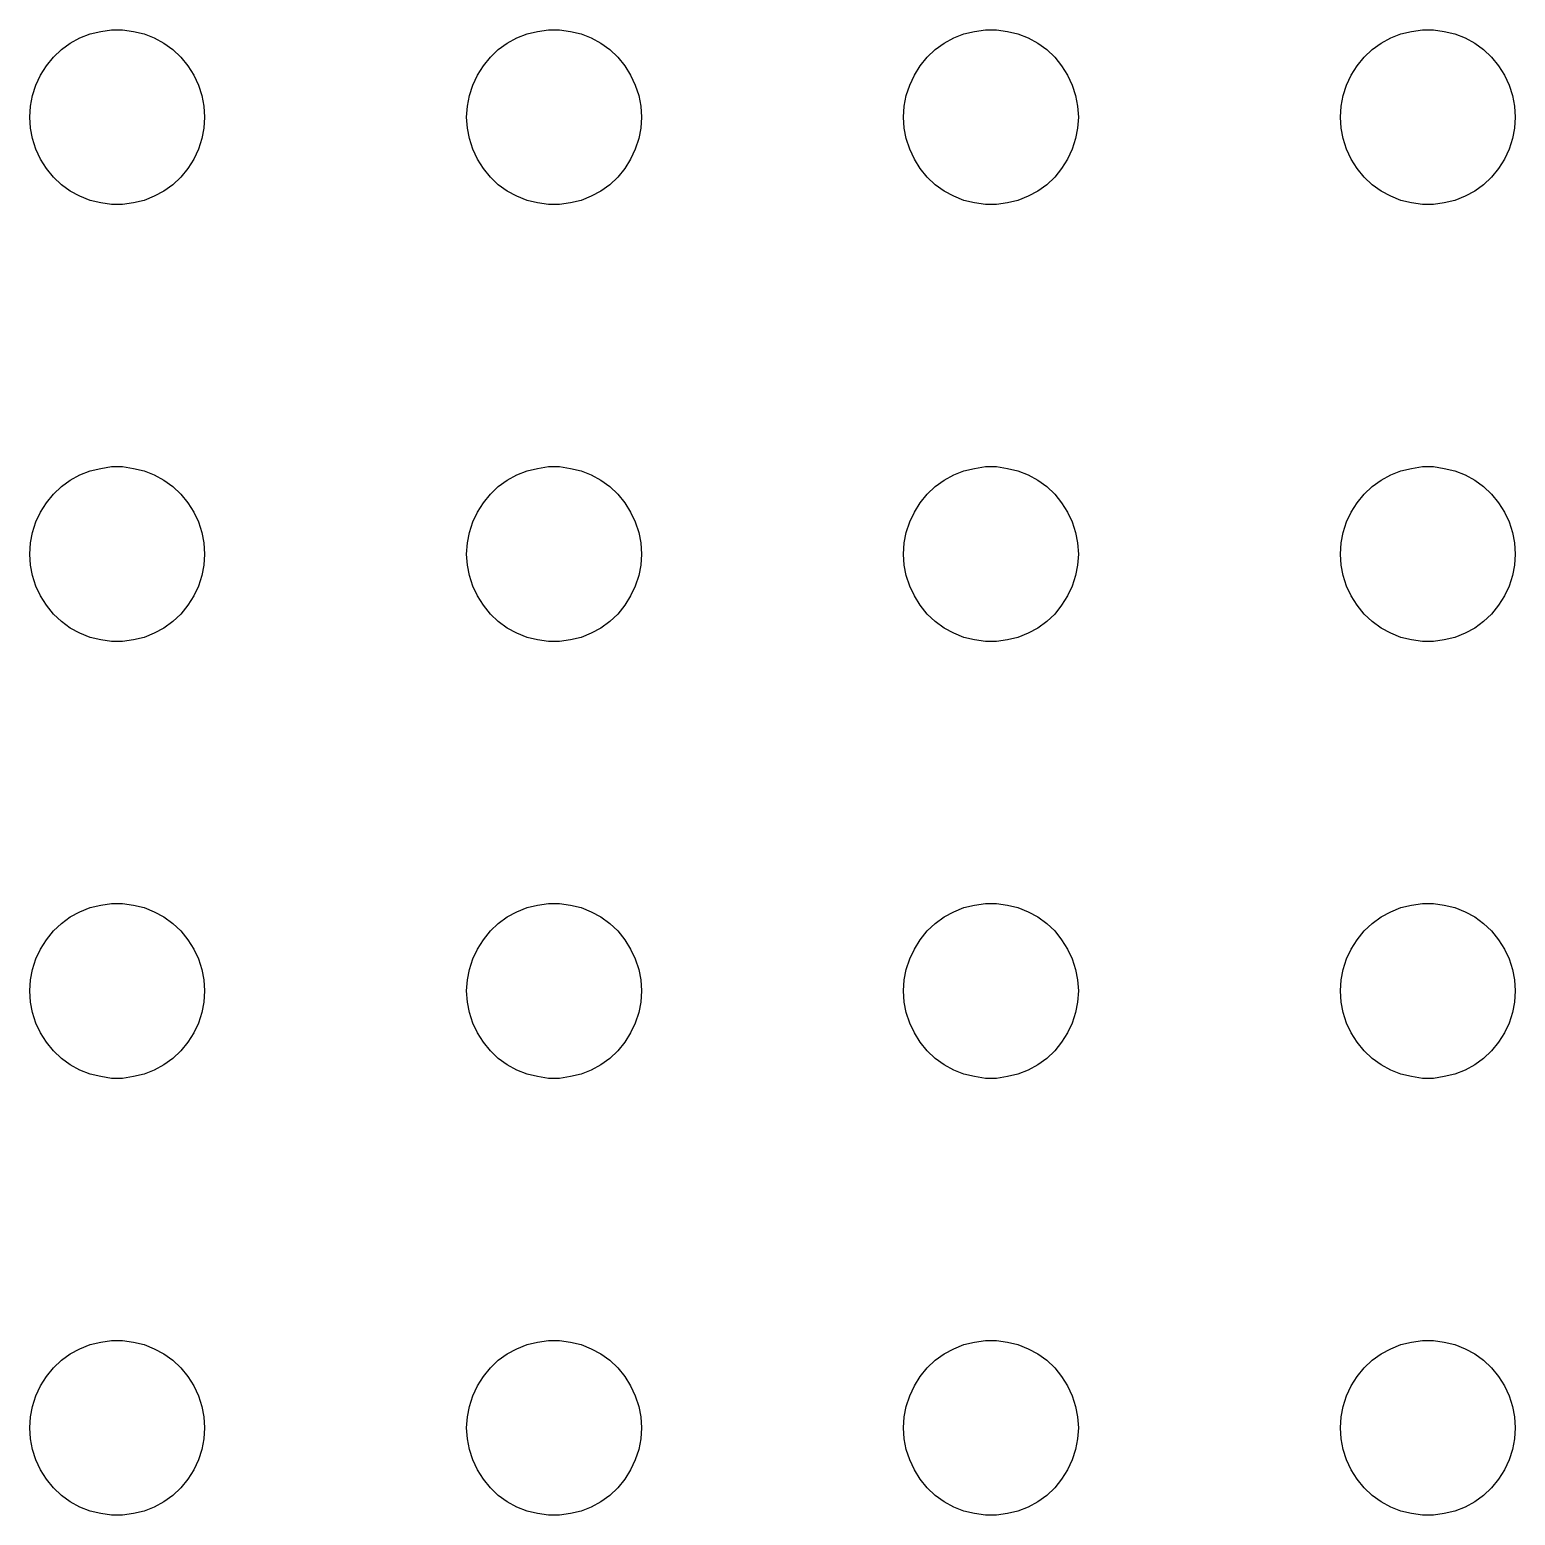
# Model space of a CAD drawing. Header units: metres. Extents: x -134 to 134, y 518 to 1078.
# Drawn here: x -31.5 to -6, y 1024.5 to 1050 of the extents above; entities that cross this region are included whole.
import ezdxf

# ---------------------------------------------------------------- set-up
doc = ezdxf.new("R2010")
doc.units = ezdxf.units.M

msp = doc.modelspace()

# ---------------------------------------------------------------- linework, layer by layer
for p, q in [((-30.8037, 1049.77), (-30.6387, 1049.86)), ((-30.6387, 1049.86), (-30.4635, 1049.93)), ((-30.4635, 1049.93), (-30.2811, 1049.97)), ((-30.2811, 1049.97), (-30.0942, 1050)), ((-30.0942, 1050), (-29.9058, 1050)), ((-29.9058, 1050), (-29.7189, 1049.97)), ((-29.7189, 1049.97), (-29.5365, 1049.93)), ((-29.5365, 1049.93), (-29.3613, 1049.86)), ((-29.3613, 1049.86), (-29.1963, 1049.77)), ((-23.3037, 1049.77), (-23.1387, 1049.86)), ((-23.1387, 1049.86), (-22.9635, 1049.93)), ((-22.9635, 1049.93), (-22.7811, 1049.97)), ((-22.7811, 1049.97), (-22.5942, 1050)), ((-22.5942, 1050), (-22.4058, 1050)), ((-22.4058, 1050), (-22.2189, 1049.97)), ((-22.2189, 1049.97), (-22.0365, 1049.93)), ((-22.0365, 1049.93), (-21.8613, 1049.86)), ((-21.8613, 1049.86), (-21.6963, 1049.77)), ((-15.8037, 1049.77), (-15.6387, 1049.86)), ((-15.6387, 1049.86), (-15.4635, 1049.93)), ((-15.4635, 1049.93), (-15.2811, 1049.97)), ((-15.2811, 1049.97), (-15.0942, 1050)), ((-15.0942, 1050), (-14.9058, 1050)), ((-14.9058, 1050), (-14.7189, 1049.97)), ((-14.7189, 1049.97), (-14.5365, 1049.93)), ((-14.5365, 1049.93), (-14.3613, 1049.86)), ((-14.3613, 1049.86), (-14.1963, 1049.77)), ((-8.30373, 1049.77), (-8.13866, 1049.86)), ((-8.13866, 1049.86), (-7.96352, 1049.93)), ((-7.96352, 1049.93), (-7.78107, 1049.97)), ((-7.78107, 1049.97), (-7.59418, 1050)), ((-7.59418, 1050), (-7.40581, 1050)), ((-7.40581, 1050), (-7.21892, 1049.97)), ((-7.21892, 1049.97), (-7.03647, 1049.93)), ((-7.03647, 1049.93), (-6.86133, 1049.86)), ((-6.86133, 1049.86), (-6.69626, 1049.77)), ((-31.0934, 1049.53), (-30.9561, 1049.66)), ((-30.9561, 1049.66), (-30.8037, 1049.77)), ((-29.1963, 1049.77), (-29.0439, 1049.66)), ((-29.0439, 1049.66), (-28.9065, 1049.53)), ((-23.5934, 1049.53), (-23.4561, 1049.66)), ((-23.4561, 1049.66), (-23.3037, 1049.77)), ((-21.6963, 1049.77), (-21.5439, 1049.66)), ((-21.5439, 1049.66), (-21.4065, 1049.53)), ((-16.0934, 1049.53), (-15.9561, 1049.66)), ((-15.9561, 1049.66), (-15.8037, 1049.77)), ((-14.1963, 1049.77), (-14.0439, 1049.66)), ((-14.0439, 1049.66), (-13.9065, 1049.53)), ((-8.59344, 1049.53), (-8.45613, 1049.66)), ((-8.45613, 1049.66), (-8.30373, 1049.77)), ((-6.69626, 1049.77), (-6.54385, 1049.66)), ((-6.54385, 1049.66), (-6.40654, 1049.53)), ((-31.3145, 1049.22), (-31.2135, 1049.38)), ((-31.2135, 1049.38), (-31.0934, 1049.53)), ((-28.9065, 1049.53), (-28.7865, 1049.38)), ((-28.7865, 1049.38), (-28.6855, 1049.22)), ((-23.8145, 1049.22), (-23.7135, 1049.38)), ((-23.7135, 1049.38), (-23.5934, 1049.53)), ((-21.4065, 1049.53), (-21.2865, 1049.38)), ((-21.2865, 1049.38), (-21.1855, 1049.22)), ((-16.3145, 1049.22), (-16.2135, 1049.38)), ((-16.2135, 1049.38), (-16.0934, 1049.53)), ((-13.9065, 1049.53), (-13.7865, 1049.38)), ((-13.7865, 1049.38), (-13.6855, 1049.22)), ((-8.81445, 1049.22), (-8.71352, 1049.38)), ((-8.71352, 1049.38), (-8.59344, 1049.53)), ((-6.40654, 1049.53), (-6.28647, 1049.38)), ((-6.28647, 1049.38), (-6.18553, 1049.22)), ((-31.3947, 1049.05), (-31.3145, 1049.22)), ((-28.6855, 1049.22), (-28.6053, 1049.05)), ((-23.8947, 1049.05), (-23.8145, 1049.22)), ((-21.1855, 1049.22), (-21.1053, 1049.05)), ((-16.3947, 1049.05), (-16.3145, 1049.22)), ((-13.6855, 1049.22), (-13.6053, 1049.05)), ((-8.89465, 1049.05), (-8.81445, 1049.22)), ((-6.18553, 1049.22), (-6.10533, 1049.05)), ((-31.4882, 1048.69), (-31.4529, 1048.87)), ((-31.4529, 1048.87), (-31.3947, 1049.05)), ((-28.6053, 1049.05), (-28.5471, 1048.87)), ((-28.5471, 1048.87), (-28.5118, 1048.69)), ((-23.9882, 1048.69), (-23.9529, 1048.87)), ((-23.9529, 1048.87), (-23.8947, 1049.05)), ((-21.1053, 1049.05), (-21.0471, 1048.87)), ((-21.0471, 1048.87), (-21.0118, 1048.69)), ((-16.4882, 1048.69), (-16.4529, 1048.87)), ((-16.4529, 1048.87), (-16.3947, 1049.05)), ((-13.6053, 1049.05), (-13.5471, 1048.87)), ((-13.5471, 1048.87), (-13.5118, 1048.69)), ((-8.98816, 1048.69), (-8.95287, 1048.87)), ((-8.95287, 1048.87), (-8.89465, 1049.05)), ((-6.10533, 1049.05), (-6.04712, 1048.87)), ((-6.04712, 1048.87), (-6.01183, 1048.69)), ((-31.5, 1048.5), (-31.4882, 1048.69)), ((-28.5118, 1048.69), (-28.5, 1048.5)), ((-24, 1048.5), (-23.9882, 1048.69)), ((-21.0118, 1048.69), (-21, 1048.5)), ((-16.5, 1048.5), (-16.4882, 1048.69)), ((-13.5118, 1048.69), (-13.5, 1048.5)), ((-9, 1048.5), (-8.98816, 1048.69)), ((-6.01183, 1048.69), (-6, 1048.5)), ((-31.4882, 1048.31), (-31.5, 1048.5)), ((-31.4529, 1048.13), (-31.4882, 1048.31)), ((-28.5118, 1048.31), (-28.5471, 1048.13)), ((-28.5, 1048.5), (-28.5118, 1048.31)), ((-23.9882, 1048.31), (-24, 1048.5)), ((-23.9529, 1048.13), (-23.9882, 1048.31)), ((-21.0118, 1048.31), (-21.0471, 1048.13)), ((-21, 1048.5), (-21.0118, 1048.31)), ((-16.4882, 1048.31), (-16.5, 1048.5)), ((-16.4529, 1048.13), (-16.4882, 1048.31)), ((-13.5118, 1048.31), (-13.5471, 1048.13)), ((-13.5, 1048.5), (-13.5118, 1048.31)), ((-8.98816, 1048.31), (-9, 1048.5)), ((-8.95287, 1048.13), (-8.98816, 1048.31)), ((-6.01183, 1048.31), (-6.04712, 1048.13)), ((-6, 1048.5), (-6.01183, 1048.31)), ((-31.3947, 1047.95), (-31.4529, 1048.13)), ((-28.5471, 1048.13), (-28.6053, 1047.95)), ((-23.8947, 1047.95), (-23.9529, 1048.13)), ((-21.0471, 1048.13), (-21.1053, 1047.95)), ((-16.3947, 1047.95), (-16.4529, 1048.13)), ((-13.5471, 1048.13), (-13.6053, 1047.95)), ((-8.89465, 1047.95), (-8.95287, 1048.13)), ((-6.04712, 1048.13), (-6.10533, 1047.95)), ((-31.3145, 1047.78), (-31.3947, 1047.95)), ((-28.6053, 1047.95), (-28.6855, 1047.78)), ((-23.8145, 1047.78), (-23.8947, 1047.95)), ((-21.1053, 1047.95), (-21.1855, 1047.78)), ((-16.3145, 1047.78), (-16.3947, 1047.95)), ((-13.6053, 1047.95), (-13.6855, 1047.78)), ((-8.81445, 1047.78), (-8.89465, 1047.95)), ((-6.10533, 1047.95), (-6.18553, 1047.78)), ((-31.2135, 1047.62), (-31.3145, 1047.78)), ((-31.0934, 1047.47), (-31.2135, 1047.62)), ((-28.7865, 1047.62), (-28.9065, 1047.47)), ((-28.6855, 1047.78), (-28.7865, 1047.62)), ((-23.7135, 1047.62), (-23.8145, 1047.78)), ((-23.5934, 1047.47), (-23.7135, 1047.62)), ((-21.2865, 1047.62), (-21.4065, 1047.47)), ((-21.1855, 1047.78), (-21.2865, 1047.62)), ((-16.2135, 1047.62), (-16.3145, 1047.78)), ((-16.0934, 1047.47), (-16.2135, 1047.62)), ((-13.7865, 1047.62), (-13.9065, 1047.47)), ((-13.6855, 1047.78), (-13.7865, 1047.62)), ((-8.71352, 1047.62), (-8.81445, 1047.78)), ((-8.59344, 1047.47), (-8.71352, 1047.62)), ((-6.28647, 1047.62), (-6.40654, 1047.47)), ((-6.18553, 1047.78), (-6.28647, 1047.62)), ((-30.9561, 1047.34), (-31.0934, 1047.47)), ((-30.8037, 1047.23), (-30.9561, 1047.34)), ((-29.0439, 1047.34), (-29.1963, 1047.23)), ((-28.9065, 1047.47), (-29.0439, 1047.34)), ((-23.4561, 1047.34), (-23.5934, 1047.47)), ((-23.3037, 1047.23), (-23.4561, 1047.34)), ((-21.5439, 1047.34), (-21.6963, 1047.23)), ((-21.4065, 1047.47), (-21.5439, 1047.34)), ((-15.9561, 1047.34), (-16.0934, 1047.47)), ((-15.8037, 1047.23), (-15.9561, 1047.34)), ((-14.0439, 1047.34), (-14.1963, 1047.23)), ((-13.9065, 1047.47), (-14.0439, 1047.34)), ((-8.45613, 1047.34), (-8.59344, 1047.47)), ((-8.30373, 1047.23), (-8.45613, 1047.34)), ((-6.54385, 1047.34), (-6.69626, 1047.23)), ((-6.40654, 1047.47), (-6.54385, 1047.34)), ((-30.6387, 1047.14), (-30.8037, 1047.23)), ((-30.4635, 1047.07), (-30.6387, 1047.14)), ((-30.2811, 1047.03), (-30.4635, 1047.07)), ((-30.0942, 1047), (-30.2811, 1047.03)), ((-29.7189, 1047.03), (-29.9058, 1047)), ((-29.5365, 1047.07), (-29.7189, 1047.03)), ((-29.3613, 1047.14), (-29.5365, 1047.07)), ((-29.1963, 1047.23), (-29.3613, 1047.14)), ((-23.1387, 1047.14), (-23.3037, 1047.23)), ((-22.9635, 1047.07), (-23.1387, 1047.14)), ((-22.7811, 1047.03), (-22.9635, 1047.07)), ((-22.5942, 1047), (-22.7811, 1047.03)), ((-22.2189, 1047.03), (-22.4058, 1047)), ((-22.0365, 1047.07), (-22.2189, 1047.03)), ((-21.8613, 1047.14), (-22.0365, 1047.07)), ((-21.6963, 1047.23), (-21.8613, 1047.14)), ((-15.6387, 1047.14), (-15.8037, 1047.23)), ((-15.4635, 1047.07), (-15.6387, 1047.14)), ((-15.2811, 1047.03), (-15.4635, 1047.07)), ((-15.0942, 1047), (-15.2811, 1047.03)), ((-14.7189, 1047.03), (-14.9058, 1047)), ((-14.5365, 1047.07), (-14.7189, 1047.03)), ((-14.3613, 1047.14), (-14.5365, 1047.07)), ((-14.1963, 1047.23), (-14.3613, 1047.14)), ((-8.13866, 1047.14), (-8.30373, 1047.23)), ((-7.96352, 1047.07), (-8.13866, 1047.14)), ((-7.78107, 1047.03), (-7.96352, 1047.07)), ((-7.59418, 1047), (-7.78107, 1047.03)), ((-7.21892, 1047.03), (-7.40581, 1047)), ((-7.03647, 1047.07), (-7.21892, 1047.03)), ((-6.86133, 1047.14), (-7.03647, 1047.07)), ((-6.69626, 1047.23), (-6.86133, 1047.14)), ((-29.9058, 1047), (-30.0942, 1047)), ((-22.4058, 1047), (-22.5942, 1047)), ((-14.9058, 1047), (-15.0942, 1047)), ((-7.40581, 1047), (-7.59418, 1047)), ((-30.4635, 1042.43), (-30.2811, 1042.47)), ((-30.2811, 1042.47), (-30.0942, 1042.5)), ((-30.0942, 1042.5), (-29.9058, 1042.5)), ((-29.9058, 1042.5), (-29.7189, 1042.47)), ((-29.7189, 1042.47), (-29.5365, 1042.43)), ((-22.9635, 1042.43), (-22.7811, 1042.47)), ((-22.7811, 1042.47), (-22.5942, 1042.5)), ((-22.5942, 1042.5), (-22.4058, 1042.5)), ((-22.4058, 1042.5), (-22.2189, 1042.47)), ((-22.2189, 1042.47), (-22.0365, 1042.43)), ((-15.4635, 1042.43), (-15.2811, 1042.47)), ((-15.2811, 1042.47), (-15.0942, 1042.5)), ((-15.0942, 1042.5), (-14.9058, 1042.5)), ((-14.9058, 1042.5), (-14.7189, 1042.47)), ((-14.7189, 1042.47), (-14.5365, 1042.43)), ((-7.96352, 1042.43), (-7.78107, 1042.47)), ((-7.78107, 1042.47), (-7.59418, 1042.5)), ((-7.59418, 1042.5), (-7.40581, 1042.5)), ((-7.40581, 1042.5), (-7.21892, 1042.47)), ((-7.21892, 1042.47), (-7.03647, 1042.43)), ((-30.9561, 1042.16), (-30.8037, 1042.27)), ((-30.8037, 1042.27), (-30.6387, 1042.36)), ((-30.6387, 1042.36), (-30.4635, 1042.43)), ((-29.5365, 1042.43), (-29.3613, 1042.36)), ((-29.3613, 1042.36), (-29.1963, 1042.27)), ((-29.1963, 1042.27), (-29.0439, 1042.16)), ((-23.4561, 1042.16), (-23.3037, 1042.27)), ((-23.3037, 1042.27), (-23.1387, 1042.36)), ((-23.1387, 1042.36), (-22.9635, 1042.43)), ((-22.0365, 1042.43), (-21.8613, 1042.36)), ((-21.8613, 1042.36), (-21.6963, 1042.27)), ((-21.6963, 1042.27), (-21.5439, 1042.16)), ((-15.9561, 1042.16), (-15.8037, 1042.27)), ((-15.8037, 1042.27), (-15.6387, 1042.36)), ((-15.6387, 1042.36), (-15.4635, 1042.43)), ((-14.5365, 1042.43), (-14.3613, 1042.36)), ((-14.3613, 1042.36), (-14.1963, 1042.27)), ((-14.1963, 1042.27), (-14.0439, 1042.16)), ((-8.45613, 1042.16), (-8.30373, 1042.27)), ((-8.30373, 1042.27), (-8.13866, 1042.36)), ((-8.13866, 1042.36), (-7.96352, 1042.43)), ((-7.03647, 1042.43), (-6.86133, 1042.36)), ((-6.86133, 1042.36), (-6.69626, 1042.27)), ((-6.69626, 1042.27), (-6.54385, 1042.16)), ((-31.2135, 1041.88), (-31.0934, 1042.03)), ((-31.0934, 1042.03), (-30.9561, 1042.16)), ((-29.0439, 1042.16), (-28.9065, 1042.03)), ((-28.9065, 1042.03), (-28.7865, 1041.88)), ((-23.7135, 1041.88), (-23.5934, 1042.03)), ((-23.5934, 1042.03), (-23.4561, 1042.16)), ((-21.5439, 1042.16), (-21.4065, 1042.03)), ((-21.4065, 1042.03), (-21.2865, 1041.88)), ((-16.2135, 1041.88), (-16.0934, 1042.03)), ((-16.0934, 1042.03), (-15.9561, 1042.16)), ((-14.0439, 1042.16), (-13.9065, 1042.03)), ((-13.9065, 1042.03), (-13.7865, 1041.88)), ((-8.71352, 1041.88), (-8.59344, 1042.03)), ((-8.59344, 1042.03), (-8.45613, 1042.16)), ((-6.54385, 1042.16), (-6.40654, 1042.03)), ((-6.40654, 1042.03), (-6.28647, 1041.88)), ((-31.3947, 1041.55), (-31.3145, 1041.72)), ((-31.3145, 1041.72), (-31.2135, 1041.88)), ((-28.7865, 1041.88), (-28.6855, 1041.72)), ((-28.6855, 1041.72), (-28.6053, 1041.55)), ((-23.8947, 1041.55), (-23.8145, 1041.72)), ((-23.8145, 1041.72), (-23.7135, 1041.88)), ((-21.2865, 1041.88), (-21.1855, 1041.72)), ((-21.1855, 1041.72), (-21.1053, 1041.55)), ((-16.3947, 1041.55), (-16.3145, 1041.72)), ((-16.3145, 1041.72), (-16.2135, 1041.88)), ((-13.7865, 1041.88), (-13.6855, 1041.72)), ((-13.6855, 1041.72), (-13.6053, 1041.55)), ((-8.89465, 1041.55), (-8.81445, 1041.72)), ((-8.81445, 1041.72), (-8.71352, 1041.88)), ((-6.28647, 1041.88), (-6.18553, 1041.72)), ((-6.18553, 1041.72), (-6.10533, 1041.55)), ((-31.4529, 1041.37), (-31.3947, 1041.55)), ((-28.6053, 1041.55), (-28.5471, 1041.37)), ((-23.9529, 1041.37), (-23.8947, 1041.55)), ((-21.1053, 1041.55), (-21.0471, 1041.37)), ((-16.4529, 1041.37), (-16.3947, 1041.55)), ((-13.6053, 1041.55), (-13.5471, 1041.37)), ((-8.95287, 1041.37), (-8.89465, 1041.55)), ((-6.10533, 1041.55), (-6.04712, 1041.37)), ((-31.5, 1041), (-31.4882, 1041.19)), ((-31.4882, 1041.19), (-31.4529, 1041.37)), ((-28.5471, 1041.37), (-28.5118, 1041.19)), ((-28.5118, 1041.19), (-28.5, 1041)), ((-24, 1041), (-23.9882, 1041.19)), ((-23.9882, 1041.19), (-23.9529, 1041.37)), ((-21.0471, 1041.37), (-21.0118, 1041.19)), ((-21.0118, 1041.19), (-21, 1041)), ((-16.5, 1041), (-16.4882, 1041.19)), ((-16.4882, 1041.19), (-16.4529, 1041.37)), ((-13.5471, 1041.37), (-13.5118, 1041.19)), ((-13.5118, 1041.19), (-13.5, 1041)), ((-9, 1041), (-8.98816, 1041.19)), ((-8.98816, 1041.19), (-8.95287, 1041.37)), ((-6.04712, 1041.37), (-6.01183, 1041.19)), ((-6.01183, 1041.19), (-6, 1041)), ((-31.4882, 1040.81), (-31.5, 1041)), ((-28.5, 1041), (-28.5118, 1040.81)), ((-23.9882, 1040.81), (-24, 1041)), ((-21, 1041), (-21.0118, 1040.81)), ((-16.4882, 1040.81), (-16.5, 1041)), ((-13.5, 1041), (-13.5118, 1040.81)), ((-8.98816, 1040.81), (-9, 1041)), ((-6, 1041), (-6.01183, 1040.81)), ((-31.4529, 1040.63), (-31.4882, 1040.81)), ((-28.5118, 1040.81), (-28.5471, 1040.63)), ((-23.9529, 1040.63), (-23.9882, 1040.81)), ((-21.0118, 1040.81), (-21.0471, 1040.63)), ((-16.4529, 1040.63), (-16.4882, 1040.81)), ((-13.5118, 1040.81), (-13.5471, 1040.63)), ((-8.95287, 1040.63), (-8.98816, 1040.81)), ((-6.01183, 1040.81), (-6.04712, 1040.63)), ((-31.3947, 1040.45), (-31.4529, 1040.63)), ((-31.3145, 1040.28), (-31.3947, 1040.45)), ((-28.6053, 1040.45), (-28.6855, 1040.28)), ((-28.5471, 1040.63), (-28.6053, 1040.45)), ((-23.8947, 1040.45), (-23.9529, 1040.63)), ((-23.8145, 1040.28), (-23.8947, 1040.45)), ((-21.1053, 1040.45), (-21.1855, 1040.28)), ((-21.0471, 1040.63), (-21.1053, 1040.45)), ((-16.3947, 1040.45), (-16.4529, 1040.63)), ((-16.3145, 1040.28), (-16.3947, 1040.45)), ((-13.6053, 1040.45), (-13.6855, 1040.28)), ((-13.5471, 1040.63), (-13.6053, 1040.45)), ((-8.89465, 1040.45), (-8.95287, 1040.63)), ((-8.81445, 1040.28), (-8.89465, 1040.45)), ((-6.10533, 1040.45), (-6.18553, 1040.28)), ((-6.04712, 1040.63), (-6.10533, 1040.45)), ((-31.2135, 1040.12), (-31.3145, 1040.28)), ((-28.6855, 1040.28), (-28.7865, 1040.12)), ((-23.7135, 1040.12), (-23.8145, 1040.28)), ((-21.1855, 1040.28), (-21.2865, 1040.12)), ((-16.2135, 1040.12), (-16.3145, 1040.28)), ((-13.6855, 1040.28), (-13.7865, 1040.12)), ((-8.71352, 1040.12), (-8.81445, 1040.28)), ((-6.18553, 1040.28), (-6.28647, 1040.12)), ((-31.0934, 1039.97), (-31.2135, 1040.12)), ((-30.9561, 1039.84), (-31.0934, 1039.97)), ((-28.9065, 1039.97), (-29.0439, 1039.84)), ((-28.7865, 1040.12), (-28.9065, 1039.97)), ((-23.5934, 1039.97), (-23.7135, 1040.12)), ((-23.4561, 1039.84), (-23.5934, 1039.97)), ((-21.4065, 1039.97), (-21.5439, 1039.84)), ((-21.2865, 1040.12), (-21.4065, 1039.97)), ((-16.0934, 1039.97), (-16.2135, 1040.12)), ((-15.9561, 1039.84), (-16.0934, 1039.97)), ((-13.9065, 1039.97), (-14.0439, 1039.84)), ((-13.7865, 1040.12), (-13.9065, 1039.97)), ((-8.59344, 1039.97), (-8.71352, 1040.12)), ((-8.45613, 1039.84), (-8.59344, 1039.97)), ((-6.40654, 1039.97), (-6.54385, 1039.84)), ((-6.28647, 1040.12), (-6.40654, 1039.97)), ((-30.8037, 1039.73), (-30.9561, 1039.84)), ((-30.6387, 1039.64), (-30.8037, 1039.73)), ((-30.4635, 1039.57), (-30.6387, 1039.64)), ((-29.3613, 1039.64), (-29.5365, 1039.57)), ((-29.1963, 1039.73), (-29.3613, 1039.64)), ((-29.0439, 1039.84), (-29.1963, 1039.73)), ((-23.3037, 1039.73), (-23.4561, 1039.84)), ((-23.1387, 1039.64), (-23.3037, 1039.73)), ((-22.9635, 1039.57), (-23.1387, 1039.64)), ((-21.8613, 1039.64), (-22.0365, 1039.57)), ((-21.6963, 1039.73), (-21.8613, 1039.64)), ((-21.5439, 1039.84), (-21.6963, 1039.73)), ((-15.8037, 1039.73), (-15.9561, 1039.84)), ((-15.6387, 1039.64), (-15.8037, 1039.73)), ((-15.4635, 1039.57), (-15.6387, 1039.64)), ((-14.3613, 1039.64), (-14.5365, 1039.57)), ((-14.1963, 1039.73), (-14.3613, 1039.64)), ((-14.0439, 1039.84), (-14.1963, 1039.73)), ((-8.30373, 1039.73), (-8.45613, 1039.84)), ((-8.13866, 1039.64), (-8.30373, 1039.73)), ((-7.96352, 1039.57), (-8.13866, 1039.64)), ((-6.86133, 1039.64), (-7.03647, 1039.57)), ((-6.69626, 1039.73), (-6.86133, 1039.64)), ((-6.54385, 1039.84), (-6.69626, 1039.73)), ((-30.2811, 1039.53), (-30.4635, 1039.57)), ((-30.0942, 1039.5), (-30.2811, 1039.53)), ((-29.9058, 1039.5), (-30.0942, 1039.5)), ((-29.7189, 1039.53), (-29.9058, 1039.5)), ((-29.5365, 1039.57), (-29.7189, 1039.53)), ((-22.7811, 1039.53), (-22.9635, 1039.57)), ((-22.5942, 1039.5), (-22.7811, 1039.53)), ((-22.4058, 1039.5), (-22.5942, 1039.5)), ((-22.2189, 1039.53), (-22.4058, 1039.5)), ((-22.0365, 1039.57), (-22.2189, 1039.53)), ((-15.2811, 1039.53), (-15.4635, 1039.57)), ((-15.0942, 1039.5), (-15.2811, 1039.53)), ((-14.9058, 1039.5), (-15.0942, 1039.5)), ((-14.7189, 1039.53), (-14.9058, 1039.5)), ((-14.5365, 1039.57), (-14.7189, 1039.53)), ((-7.78107, 1039.53), (-7.96352, 1039.57)), ((-7.59418, 1039.5), (-7.78107, 1039.53)), ((-7.40581, 1039.5), (-7.59418, 1039.5)), ((-7.21892, 1039.53), (-7.40581, 1039.5)), ((-7.03647, 1039.57), (-7.21892, 1039.53)), ((-30.8037, 1034.77), (-30.6387, 1034.86)), ((-30.6387, 1034.86), (-30.4635, 1034.93)), ((-30.4635, 1034.93), (-30.2811, 1034.97)), ((-30.2811, 1034.97), (-30.0942, 1035)), ((-30.0942, 1035), (-29.9058, 1035)), ((-29.9058, 1035), (-29.7189, 1034.97)), ((-29.7189, 1034.97), (-29.5365, 1034.93)), ((-29.5365, 1034.93), (-29.3613, 1034.86)), ((-29.3613, 1034.86), (-29.1963, 1034.77)), ((-23.3037, 1034.77), (-23.1387, 1034.86)), ((-23.1387, 1034.86), (-22.9635, 1034.93)), ((-22.9635, 1034.93), (-22.7811, 1034.97)), ((-22.7811, 1034.97), (-22.5942, 1035)), ((-22.5942, 1035), (-22.4058, 1035)), ((-22.4058, 1035), (-22.2189, 1034.97)), ((-22.2189, 1034.97), (-22.0365, 1034.93)), ((-22.0365, 1034.93), (-21.8613, 1034.86)), ((-21.8613, 1034.86), (-21.6963, 1034.77)), ((-15.8037, 1034.77), (-15.6387, 1034.86)), ((-15.6387, 1034.86), (-15.4635, 1034.93)), ((-15.4635, 1034.93), (-15.2811, 1034.97)), ((-15.2811, 1034.97), (-15.0942, 1035)), ((-15.0942, 1035), (-14.9058, 1035)), ((-14.9058, 1035), (-14.7189, 1034.97)), ((-14.7189, 1034.97), (-14.5365, 1034.93)), ((-14.5365, 1034.93), (-14.3613, 1034.86)), ((-14.3613, 1034.86), (-14.1963, 1034.77)), ((-8.30373, 1034.77), (-8.13866, 1034.86)), ((-8.13866, 1034.86), (-7.96352, 1034.93)), ((-7.96352, 1034.93), (-7.78107, 1034.97)), ((-7.78107, 1034.97), (-7.59418, 1035)), ((-7.59418, 1035), (-7.40581, 1035)), ((-7.40581, 1035), (-7.21892, 1034.97)), ((-7.21892, 1034.97), (-7.03647, 1034.93)), ((-7.03647, 1034.93), (-6.86133, 1034.86)), ((-6.86133, 1034.86), (-6.69626, 1034.77)), ((-31.0934, 1034.53), (-30.9561, 1034.66)), ((-30.9561, 1034.66), (-30.8037, 1034.77)), ((-29.1963, 1034.77), (-29.0439, 1034.66)), ((-29.0439, 1034.66), (-28.9065, 1034.53)), ((-23.5934, 1034.53), (-23.4561, 1034.66)), ((-23.4561, 1034.66), (-23.3037, 1034.77)), ((-21.6963, 1034.77), (-21.5439, 1034.66)), ((-21.5439, 1034.66), (-21.4065, 1034.53)), ((-16.0934, 1034.53), (-15.9561, 1034.66)), ((-15.9561, 1034.66), (-15.8037, 1034.77)), ((-14.1963, 1034.77), (-14.0439, 1034.66)), ((-14.0439, 1034.66), (-13.9065, 1034.53)), ((-8.59344, 1034.53), (-8.45613, 1034.66)), ((-8.45613, 1034.66), (-8.30373, 1034.77)), ((-6.69626, 1034.77), (-6.54385, 1034.66)), ((-6.54385, 1034.66), (-6.40654, 1034.53)), ((-31.3145, 1034.22), (-31.2135, 1034.38)), ((-31.2135, 1034.38), (-31.0934, 1034.53)), ((-28.9065, 1034.53), (-28.7865, 1034.38)), ((-28.7865, 1034.38), (-28.6855, 1034.22)), ((-23.8145, 1034.22), (-23.7135, 1034.38)), ((-23.7135, 1034.38), (-23.5934, 1034.53)), ((-21.4065, 1034.53), (-21.2865, 1034.38)), ((-21.2865, 1034.38), (-21.1855, 1034.22)), ((-16.3145, 1034.22), (-16.2135, 1034.38)), ((-16.2135, 1034.38), (-16.0934, 1034.53)), ((-13.9065, 1034.53), (-13.7865, 1034.38)), ((-13.7865, 1034.38), (-13.6855, 1034.22)), ((-8.81445, 1034.22), (-8.71352, 1034.38)), ((-8.71352, 1034.38), (-8.59344, 1034.53)), ((-6.40654, 1034.53), (-6.28647, 1034.38)), ((-6.28647, 1034.38), (-6.18553, 1034.22)), ((-31.4529, 1033.87), (-31.3947, 1034.05)), ((-31.3947, 1034.05), (-31.3145, 1034.22)), ((-28.6855, 1034.22), (-28.6053, 1034.05)), ((-28.6053, 1034.05), (-28.5471, 1033.87)), ((-23.9529, 1033.87), (-23.8947, 1034.05)), ((-23.8947, 1034.05), (-23.8145, 1034.22)), ((-21.1855, 1034.22), (-21.1053, 1034.05)), ((-21.1053, 1034.05), (-21.0471, 1033.87)), ((-16.4529, 1033.87), (-16.3947, 1034.05)), ((-16.3947, 1034.05), (-16.3145, 1034.22)), ((-13.6855, 1034.22), (-13.6053, 1034.05)), ((-13.6053, 1034.05), (-13.5471, 1033.87)), ((-8.95287, 1033.87), (-8.89465, 1034.05)), ((-8.89465, 1034.05), (-8.81445, 1034.22)), ((-6.18553, 1034.22), (-6.10533, 1034.05)), ((-6.10533, 1034.05), (-6.04712, 1033.87)), ((-31.4882, 1033.69), (-31.4529, 1033.87)), ((-28.5471, 1033.87), (-28.5118, 1033.69)), ((-23.9882, 1033.69), (-23.9529, 1033.87)), ((-21.0471, 1033.87), (-21.0118, 1033.69)), ((-16.4882, 1033.69), (-16.4529, 1033.87)), ((-13.5471, 1033.87), (-13.5118, 1033.69)), ((-8.98816, 1033.69), (-8.95287, 1033.87)), ((-6.04712, 1033.87), (-6.01183, 1033.69)), ((-31.5, 1033.5), (-31.4882, 1033.69)), ((-28.5118, 1033.69), (-28.5, 1033.5)), ((-24, 1033.5), (-23.9882, 1033.69)), ((-21.0118, 1033.69), (-21, 1033.5)), ((-16.5, 1033.5), (-16.4882, 1033.69)), ((-13.5118, 1033.69), (-13.5, 1033.5)), ((-9, 1033.5), (-8.98816, 1033.69)), ((-6.01183, 1033.69), (-6, 1033.5)), ((-31.4882, 1033.31), (-31.5, 1033.5)), ((-31.4529, 1033.13), (-31.4882, 1033.31)), ((-28.5118, 1033.31), (-28.5471, 1033.13)), ((-28.5, 1033.5), (-28.5118, 1033.31)), ((-23.9882, 1033.31), (-24, 1033.5)), ((-23.9529, 1033.13), (-23.9882, 1033.31)), ((-21.0118, 1033.31), (-21.0471, 1033.13)), ((-21, 1033.5), (-21.0118, 1033.31)), ((-16.4882, 1033.31), (-16.5, 1033.5)), ((-16.4529, 1033.13), (-16.4882, 1033.31)), ((-13.5118, 1033.31), (-13.5471, 1033.13)), ((-13.5, 1033.5), (-13.5118, 1033.31)), ((-8.98816, 1033.31), (-9, 1033.5)), ((-8.95287, 1033.13), (-8.98816, 1033.31)), ((-6.01183, 1033.31), (-6.04712, 1033.13)), ((-6, 1033.5), (-6.01183, 1033.31)), ((-31.3947, 1032.95), (-31.4529, 1033.13)), ((-28.5471, 1033.13), (-28.6053, 1032.95)), ((-23.8947, 1032.95), (-23.9529, 1033.13)), ((-21.0471, 1033.13), (-21.1053, 1032.95)), ((-16.3947, 1032.95), (-16.4529, 1033.13)), ((-13.5471, 1033.13), (-13.6053, 1032.95)), ((-8.89465, 1032.95), (-8.95287, 1033.13)), ((-6.04712, 1033.13), (-6.10533, 1032.95)), ((-31.3145, 1032.78), (-31.3947, 1032.95)), ((-31.2135, 1032.62), (-31.3145, 1032.78)), ((-28.6855, 1032.78), (-28.7865, 1032.62)), ((-28.6053, 1032.95), (-28.6855, 1032.78)), ((-23.8145, 1032.78), (-23.8947, 1032.95)), ((-23.7135, 1032.62), (-23.8145, 1032.78)), ((-21.1855, 1032.78), (-21.2865, 1032.62)), ((-21.1053, 1032.95), (-21.1855, 1032.78)), ((-16.3145, 1032.78), (-16.3947, 1032.95)), ((-16.2135, 1032.62), (-16.3145, 1032.78)), ((-13.6855, 1032.78), (-13.7865, 1032.62)), ((-13.6053, 1032.95), (-13.6855, 1032.78)), ((-8.81445, 1032.78), (-8.89465, 1032.95)), ((-8.71352, 1032.62), (-8.81445, 1032.78)), ((-6.18553, 1032.78), (-6.28647, 1032.62)), ((-6.10533, 1032.95), (-6.18553, 1032.78)), ((-31.0934, 1032.47), (-31.2135, 1032.62)), ((-28.7865, 1032.62), (-28.9065, 1032.47)), ((-23.5934, 1032.47), (-23.7135, 1032.62)), ((-21.2865, 1032.62), (-21.4065, 1032.47)), ((-16.0934, 1032.47), (-16.2135, 1032.62)), ((-13.7865, 1032.62), (-13.9065, 1032.47)), ((-8.59344, 1032.47), (-8.71352, 1032.62)), ((-6.28647, 1032.62), (-6.40654, 1032.47)), ((-30.9561, 1032.34), (-31.0934, 1032.47)), ((-30.8037, 1032.23), (-30.9561, 1032.34)), ((-29.0439, 1032.34), (-29.1963, 1032.23)), ((-28.9065, 1032.47), (-29.0439, 1032.34)), ((-23.4561, 1032.34), (-23.5934, 1032.47)), ((-23.3037, 1032.23), (-23.4561, 1032.34)), ((-21.5439, 1032.34), (-21.6963, 1032.23)), ((-21.4065, 1032.47), (-21.5439, 1032.34)), ((-15.9561, 1032.34), (-16.0934, 1032.47)), ((-15.8037, 1032.23), (-15.9561, 1032.34)), ((-14.0439, 1032.34), (-14.1963, 1032.23)), ((-13.9065, 1032.47), (-14.0439, 1032.34)), ((-8.45613, 1032.34), (-8.59344, 1032.47)), ((-8.30373, 1032.23), (-8.45613, 1032.34)), ((-6.54385, 1032.34), (-6.69626, 1032.23)), ((-6.40654, 1032.47), (-6.54385, 1032.34)), ((-30.6387, 1032.14), (-30.8037, 1032.23)), ((-30.4635, 1032.07), (-30.6387, 1032.14)), ((-30.2811, 1032.03), (-30.4635, 1032.07)), ((-30.0942, 1032), (-30.2811, 1032.03)), ((-29.9058, 1032), (-30.0942, 1032)), ((-29.7189, 1032.03), (-29.9058, 1032)), ((-29.5365, 1032.07), (-29.7189, 1032.03)), ((-29.3613, 1032.14), (-29.5365, 1032.07)), ((-29.1963, 1032.23), (-29.3613, 1032.14)), ((-23.1387, 1032.14), (-23.3037, 1032.23)), ((-22.9635, 1032.07), (-23.1387, 1032.14)), ((-22.7811, 1032.03), (-22.9635, 1032.07)), ((-22.5942, 1032), (-22.7811, 1032.03)), ((-22.4058, 1032), (-22.5942, 1032)), ((-22.2189, 1032.03), (-22.4058, 1032)), ((-22.0365, 1032.07), (-22.2189, 1032.03)), ((-21.8613, 1032.14), (-22.0365, 1032.07)), ((-21.6963, 1032.23), (-21.8613, 1032.14)), ((-15.6387, 1032.14), (-15.8037, 1032.23)), ((-15.4635, 1032.07), (-15.6387, 1032.14)), ((-15.2811, 1032.03), (-15.4635, 1032.07)), ((-15.0942, 1032), (-15.2811, 1032.03)), ((-14.9058, 1032), (-15.0942, 1032)), ((-14.7189, 1032.03), (-14.9058, 1032)), ((-14.5365, 1032.07), (-14.7189, 1032.03)), ((-14.3613, 1032.14), (-14.5365, 1032.07)), ((-14.1963, 1032.23), (-14.3613, 1032.14)), ((-8.13866, 1032.14), (-8.30373, 1032.23)), ((-7.96352, 1032.07), (-8.13866, 1032.14)), ((-7.78107, 1032.03), (-7.96352, 1032.07)), ((-7.59418, 1032), (-7.78107, 1032.03)), ((-7.40581, 1032), (-7.59418, 1032)), ((-7.21892, 1032.03), (-7.40581, 1032)), ((-7.03647, 1032.07), (-7.21892, 1032.03)), ((-6.86133, 1032.14), (-7.03647, 1032.07)), ((-6.69626, 1032.23), (-6.86133, 1032.14)), ((-30.6387, 1027.36), (-30.4635, 1027.43)), ((-30.4635, 1027.43), (-30.2811, 1027.47)), ((-30.2811, 1027.47), (-30.0942, 1027.5)), ((-30.0942, 1027.5), (-29.9058, 1027.5)), ((-29.9058, 1027.5), (-29.7189, 1027.47)), ((-29.7189, 1027.47), (-29.5365, 1027.43)), ((-29.5365, 1027.43), (-29.3613, 1027.36)), ((-23.1387, 1027.36), (-22.9635, 1027.43)), ((-22.9635, 1027.43), (-22.7811, 1027.47)), ((-22.7811, 1027.47), (-22.5942, 1027.5)), ((-22.5942, 1027.5), (-22.4058, 1027.5)), ((-22.4058, 1027.5), (-22.2189, 1027.47)), ((-22.2189, 1027.47), (-22.0365, 1027.43)), ((-22.0365, 1027.43), (-21.8613, 1027.36)), ((-15.6387, 1027.36), (-15.4635, 1027.43)), ((-15.4635, 1027.43), (-15.2811, 1027.47)), ((-15.2811, 1027.47), (-15.0942, 1027.5)), ((-15.0942, 1027.5), (-14.9058, 1027.5)), ((-14.9058, 1027.5), (-14.7189, 1027.47)), ((-14.7189, 1027.47), (-14.5365, 1027.43)), ((-14.5365, 1027.43), (-14.3613, 1027.36)), ((-8.13866, 1027.36), (-7.96352, 1027.43)), ((-7.96352, 1027.43), (-7.78107, 1027.47)), ((-7.78107, 1027.47), (-7.59418, 1027.5)), ((-7.59418, 1027.5), (-7.40581, 1027.5)), ((-7.40581, 1027.5), (-7.21892, 1027.47)), ((-7.21892, 1027.47), (-7.03647, 1027.43)), ((-7.03647, 1027.43), (-6.86133, 1027.36)), ((-31.0934, 1027.03), (-30.9561, 1027.16)), ((-30.9561, 1027.16), (-30.8037, 1027.27)), ((-30.8037, 1027.27), (-30.6387, 1027.36)), ((-29.3613, 1027.36), (-29.1963, 1027.27)), ((-29.1963, 1027.27), (-29.0439, 1027.16)), ((-29.0439, 1027.16), (-28.9065, 1027.03)), ((-23.5934, 1027.03), (-23.4561, 1027.16)), ((-23.4561, 1027.16), (-23.3037, 1027.27)), ((-23.3037, 1027.27), (-23.1387, 1027.36)), ((-21.8613, 1027.36), (-21.6963, 1027.27)), ((-21.6963, 1027.27), (-21.5439, 1027.16)), ((-21.5439, 1027.16), (-21.4065, 1027.03)), ((-16.0934, 1027.03), (-15.9561, 1027.16)), ((-15.9561, 1027.16), (-15.8037, 1027.27)), ((-15.8037, 1027.27), (-15.6387, 1027.36)), ((-14.3613, 1027.36), (-14.1963, 1027.27)), ((-14.1963, 1027.27), (-14.0439, 1027.16)), ((-14.0439, 1027.16), (-13.9065, 1027.03)), ((-8.59344, 1027.03), (-8.45613, 1027.16)), ((-8.45613, 1027.16), (-8.30373, 1027.27)), ((-8.30373, 1027.27), (-8.13866, 1027.36)), ((-6.86133, 1027.36), (-6.69626, 1027.27)), ((-6.69626, 1027.27), (-6.54385, 1027.16)), ((-6.54385, 1027.16), (-6.40654, 1027.03)), ((-31.2135, 1026.88), (-31.0934, 1027.03)), ((-28.9065, 1027.03), (-28.7865, 1026.88)), ((-23.7135, 1026.88), (-23.5934, 1027.03)), ((-21.4065, 1027.03), (-21.2865, 1026.88)), ((-16.2135, 1026.88), (-16.0934, 1027.03)), ((-13.9065, 1027.03), (-13.7865, 1026.88)), ((-8.71352, 1026.88), (-8.59344, 1027.03)), ((-6.40654, 1027.03), (-6.28647, 1026.88)), ((-31.3947, 1026.55), (-31.3145, 1026.72)), ((-31.3145, 1026.72), (-31.2135, 1026.88)), ((-28.7865, 1026.88), (-28.6855, 1026.72)), ((-28.6855, 1026.72), (-28.6053, 1026.55)), ((-23.8947, 1026.55), (-23.8145, 1026.72)), ((-23.8145, 1026.72), (-23.7135, 1026.88)), ((-21.2865, 1026.88), (-21.1855, 1026.72)), ((-21.1855, 1026.72), (-21.1053, 1026.55)), ((-16.3947, 1026.55), (-16.3145, 1026.72)), ((-16.3145, 1026.72), (-16.2135, 1026.88)), ((-13.7865, 1026.88), (-13.6855, 1026.72)), ((-13.6855, 1026.72), (-13.6053, 1026.55)), ((-8.89465, 1026.55), (-8.81445, 1026.72)), ((-8.81445, 1026.72), (-8.71352, 1026.88)), ((-6.28647, 1026.88), (-6.18553, 1026.72)), ((-6.18553, 1026.72), (-6.10533, 1026.55)), ((-31.4529, 1026.37), (-31.3947, 1026.55)), ((-28.6053, 1026.55), (-28.5471, 1026.37)), ((-23.9529, 1026.37), (-23.8947, 1026.55)), ((-21.1053, 1026.55), (-21.0471, 1026.37)), ((-16.4529, 1026.37), (-16.3947, 1026.55)), ((-13.6053, 1026.55), (-13.5471, 1026.37)), ((-8.95287, 1026.37), (-8.89465, 1026.55)), ((-6.10533, 1026.55), (-6.04712, 1026.37)), ((-31.5, 1026), (-31.4882, 1026.19)), ((-31.4882, 1026.19), (-31.4529, 1026.37)), ((-28.5471, 1026.37), (-28.5118, 1026.19)), ((-28.5118, 1026.19), (-28.5, 1026)), ((-24, 1026), (-23.9882, 1026.19)), ((-23.9882, 1026.19), (-23.9529, 1026.37)), ((-21.0471, 1026.37), (-21.0118, 1026.19)), ((-21.0118, 1026.19), (-21, 1026)), ((-16.5, 1026), (-16.4882, 1026.19)), ((-16.4882, 1026.19), (-16.4529, 1026.37)), ((-13.5471, 1026.37), (-13.5118, 1026.19)), ((-13.5118, 1026.19), (-13.5, 1026)), ((-9, 1026), (-8.98816, 1026.19)), ((-8.98816, 1026.19), (-8.95287, 1026.37)), ((-6.04712, 1026.37), (-6.01183, 1026.19)), ((-6.01183, 1026.19), (-6, 1026)), ((-31.4882, 1025.81), (-31.5, 1026)), ((-28.5, 1026), (-28.5118, 1025.81)), ((-23.9882, 1025.81), (-24, 1026)), ((-21, 1026), (-21.0118, 1025.81)), ((-16.4882, 1025.81), (-16.5, 1026)), ((-13.5, 1026), (-13.5118, 1025.81)), ((-8.98816, 1025.81), (-9, 1026)), ((-6, 1026), (-6.01183, 1025.81)), ((-31.4529, 1025.63), (-31.4882, 1025.81)), ((-31.3947, 1025.45), (-31.4529, 1025.63)), ((-28.5471, 1025.63), (-28.6053, 1025.45)), ((-28.5118, 1025.81), (-28.5471, 1025.63)), ((-23.9529, 1025.63), (-23.9882, 1025.81)), ((-23.8947, 1025.45), (-23.9529, 1025.63)), ((-21.0471, 1025.63), (-21.1053, 1025.45)), ((-21.0118, 1025.81), (-21.0471, 1025.63)), ((-16.4529, 1025.63), (-16.4882, 1025.81)), ((-16.3947, 1025.45), (-16.4529, 1025.63)), ((-13.5471, 1025.63), (-13.6053, 1025.45)), ((-13.5118, 1025.81), (-13.5471, 1025.63)), ((-8.95287, 1025.63), (-8.98816, 1025.81)), ((-8.89465, 1025.45), (-8.95287, 1025.63)), ((-6.04712, 1025.63), (-6.10533, 1025.45)), ((-6.01183, 1025.81), (-6.04712, 1025.63)), ((-31.3145, 1025.28), (-31.3947, 1025.45)), ((-28.6053, 1025.45), (-28.6855, 1025.28)), ((-23.8145, 1025.28), (-23.8947, 1025.45)), ((-21.1053, 1025.45), (-21.1855, 1025.28)), ((-16.3145, 1025.28), (-16.3947, 1025.45)), ((-13.6053, 1025.45), (-13.6855, 1025.28)), ((-8.81445, 1025.28), (-8.89465, 1025.45)), ((-6.10533, 1025.45), (-6.18553, 1025.28)), ((-31.2135, 1025.12), (-31.3145, 1025.28)), ((-31.0934, 1024.97), (-31.2135, 1025.12)), ((-28.7865, 1025.12), (-28.9065, 1024.97)), ((-28.6855, 1025.28), (-28.7865, 1025.12)), ((-23.7135, 1025.12), (-23.8145, 1025.28)), ((-23.5934, 1024.97), (-23.7135, 1025.12)), ((-21.2865, 1025.12), (-21.4065, 1024.97)), ((-21.1855, 1025.28), (-21.2865, 1025.12)), ((-16.2135, 1025.12), (-16.3145, 1025.28)), ((-16.0934, 1024.97), (-16.2135, 1025.12)), ((-13.7865, 1025.12), (-13.9065, 1024.97)), ((-13.6855, 1025.28), (-13.7865, 1025.12)), ((-8.71352, 1025.12), (-8.81445, 1025.28)), ((-8.59344, 1024.97), (-8.71352, 1025.12)), ((-6.28647, 1025.12), (-6.40654, 1024.97)), ((-6.18553, 1025.28), (-6.28647, 1025.12)), ((-30.9561, 1024.84), (-31.0934, 1024.97)), ((-28.9065, 1024.97), (-29.0439, 1024.84)), ((-23.4561, 1024.84), (-23.5934, 1024.97)), ((-21.4065, 1024.97), (-21.5439, 1024.84)), ((-15.9561, 1024.84), (-16.0934, 1024.97)), ((-13.9065, 1024.97), (-14.0439, 1024.84)), ((-8.45613, 1024.84), (-8.59344, 1024.97)), ((-6.40654, 1024.97), (-6.54385, 1024.84)), ((-30.8037, 1024.73), (-30.9561, 1024.84)), ((-30.6387, 1024.64), (-30.8037, 1024.73)), ((-30.4635, 1024.57), (-30.6387, 1024.64)), ((-29.3613, 1024.64), (-29.5365, 1024.57)), ((-29.1963, 1024.73), (-29.3613, 1024.64)), ((-29.0439, 1024.84), (-29.1963, 1024.73)), ((-23.3037, 1024.73), (-23.4561, 1024.84)), ((-23.1387, 1024.64), (-23.3037, 1024.73)), ((-22.9635, 1024.57), (-23.1387, 1024.64)), ((-21.8613, 1024.64), (-22.0365, 1024.57)), ((-21.6963, 1024.73), (-21.8613, 1024.64)), ((-21.5439, 1024.84), (-21.6963, 1024.73)), ((-15.8037, 1024.73), (-15.9561, 1024.84)), ((-15.6387, 1024.64), (-15.8037, 1024.73)), ((-15.4635, 1024.57), (-15.6387, 1024.64)), ((-14.3613, 1024.64), (-14.5365, 1024.57)), ((-14.1963, 1024.73), (-14.3613, 1024.64)), ((-14.0439, 1024.84), (-14.1963, 1024.73)), ((-8.30373, 1024.73), (-8.45613, 1024.84)), ((-8.13866, 1024.64), (-8.30373, 1024.73)), ((-7.96352, 1024.57), (-8.13866, 1024.64)), ((-6.86133, 1024.64), (-7.03647, 1024.57)), ((-6.69626, 1024.73), (-6.86133, 1024.64)), ((-6.54385, 1024.84), (-6.69626, 1024.73)), ((-30.2811, 1024.53), (-30.4635, 1024.57)), ((-30.0942, 1024.5), (-30.2811, 1024.53)), ((-29.9058, 1024.5), (-30.0942, 1024.5)), ((-29.7189, 1024.53), (-29.9058, 1024.5)), ((-29.5365, 1024.57), (-29.7189, 1024.53)), ((-22.7811, 1024.53), (-22.9635, 1024.57)), ((-22.5942, 1024.5), (-22.7811, 1024.53)), ((-22.4058, 1024.5), (-22.5942, 1024.5)), ((-22.2189, 1024.53), (-22.4058, 1024.5)), ((-22.0365, 1024.57), (-22.2189, 1024.53)), ((-15.2811, 1024.53), (-15.4635, 1024.57)), ((-15.0942, 1024.5), (-15.2811, 1024.53)), ((-14.9058, 1024.5), (-15.0942, 1024.5)), ((-14.7189, 1024.53), (-14.9058, 1024.5)), ((-14.5365, 1024.57), (-14.7189, 1024.53)), ((-7.78107, 1024.53), (-7.96352, 1024.57)), ((-7.59418, 1024.5), (-7.78107, 1024.53)), ((-7.40581, 1024.5), (-7.59418, 1024.5)), ((-7.21892, 1024.53), (-7.40581, 1024.5)), ((-7.03647, 1024.57), (-7.21892, 1024.53))]:
    msp.add_line(p, q)

doc.saveas('drawing.dxf')
